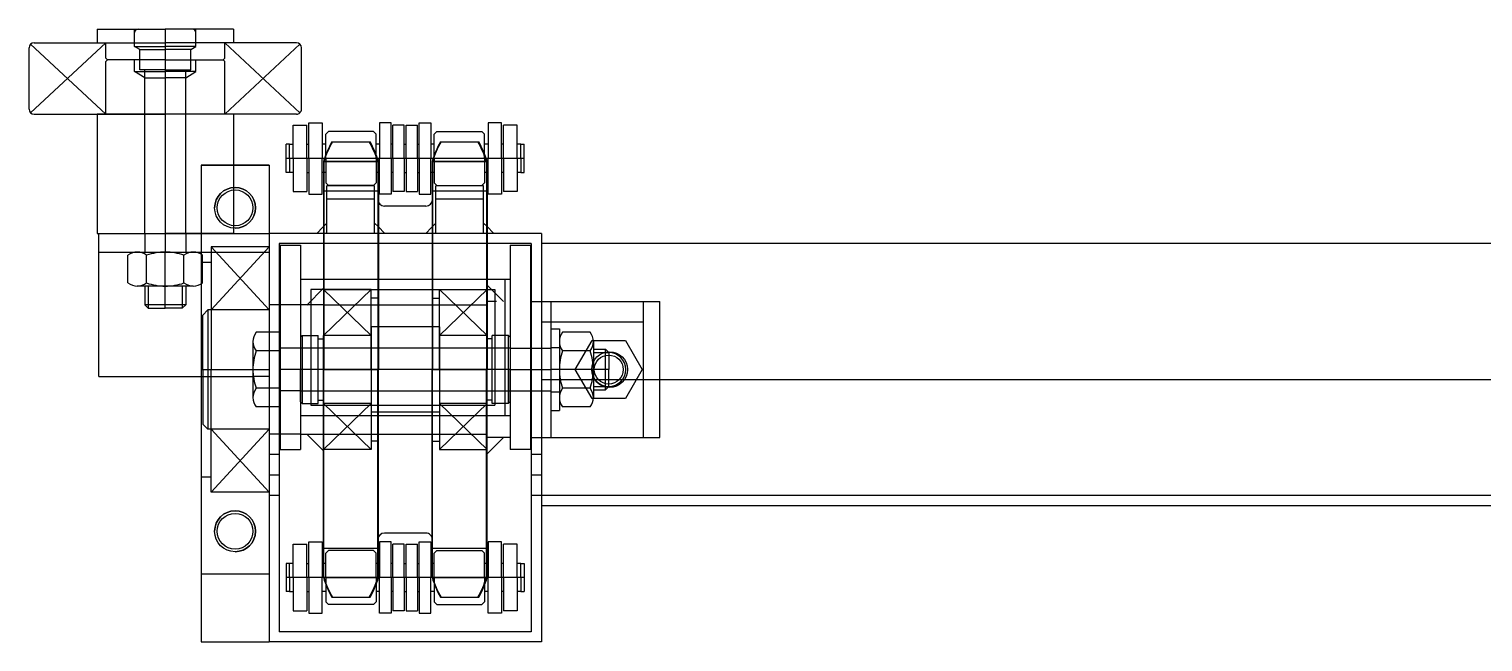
# Model space of a CAD drawing. Extents: x -427 to 427, y -153 to 27.
# Drawn here: x -427 to 0, y -152.5 to 27.5 of the extents above; entities that cross this region are included whole.
import ezdxf

# ---------------------------------------------------------------- set-up
doc = ezdxf.new("R2010")
doc.units = 0
doc.linetypes.add('LTYPE_1', pattern=[309.375, 0, -309.375])
doc.layers.add('CONVEYOR_SIMPLE_C1', color=7, linetype='LTYPE_1')

msp = doc.modelspace()

# ---------------------------------------------------------------- linework, layer by layer
at = {"layer": 'CONVEYOR_SIMPLE_C1', "color": 18, "linetype": 'CONTINUOUS'}
for p, q in [((-407.01, 27.49), (-407.01, 23.49)), ((-407.01, 27.49), (-387.01, 27.49)), ((-396.01, 22.391299), (-396.01, 27.49)), ((-367.01, 27.49), (-387.01, 27.49)), ((-387.01, 27.49), (-387.01, 18.49)), ((-378.01, 22.391299), (-378.01, 27.49)), ((-367.01, 27.49), (-367.01, 23.49)), ((-407.01, 23.49), (-387.01, 23.49)), ((-404.51, 23.49), (-387.01, 23.49)), ((-404.51, 18.99), (-404.51, 23.49)), ((-394.51, 21.49), (-396.01, 22.391299)), ((-396.01, 22.391299), (-387.01, 22.391299)), ((-394.51, 21.49), (-387.01, 21.49)), ((-394.51, 15.49), (-394.51, 21.49)), ((-369.51, 23.49), (-387.01, 23.49)), ((-367.01, 23.49), (-387.01, 23.49)), ((-378.01, 22.391299), (-387.01, 22.391299)), ((-379.51, 21.49), (-387.01, 21.49)), ((-379.51, 21.49), (-378.01, 22.391299)), ((-379.51, 15.49), (-379.51, 21.49)), ((-369.51, 18.99), (-369.51, 23.49)), ((-404.01, 18.49), (-404.51, 18.99)), ((-387.01, 18.49), (-404.01, 18.49)), ((-387.01, 18.49), (-370.01, 18.49)), ((-369.51, 18.99), (-370.01, 18.49)), ((-387.01, 15.49), (-394.51, 15.49)), ((-393.01, 13.187402), (-393.01, 15.49)), ((-387.01, 15.49), (-379.51, 15.49)), ((-381.01, 13.187402), (-381.01, 15.49)), ((-387.01, -54.51), (-387.01, -38.01)), ((-393.01, -48.01), (-393.01, -53.51)), ((-392.01, -48.01), (-392.01, -54.51)), ((-382.01, -48.01), (-382.01, -54.51)), ((-381.01, -48.01), (-381.01, -53.51)), ((-392.01, -54.51), (-393.01, -53.51)), ((-381.01, -53.51), (-393.01, -53.51)), ((-392.01, -54.51), (-387.01, -54.51)), ((-382.01, -54.51), (-387.01, -54.51)), ((-381.01, -53.51), (-382.01, -54.51))]:
    msp.add_line(p, q, dxfattribs=at)
at = {"layer": 'CONVEYOR_SIMPLE_C1', "color": 6, "linetype": 'CONTINUOUS'}
for p, q in [((-427.01, 3.99), (-427.01, 21.99)), ((-404.51, 23.49), (-426.55219, 2.911185)), ((-404.51, 2.49), (-426.55219, 23.068814)), ((-425.51, 23.49), (-387.01, 23.49)), ((-348.51, 23.49), (-387.01, 23.49)), ((-369.51, 23.49), (-347.46781, 2.911185)), ((-369.51, 2.49), (-347.46781, 23.068814)), ((-347.01, 3.99), (-347.01, 21.99)), ((-425.51, 2.49), (-387.01, 2.49)), ((-348.51, 2.49), (-387.01, 2.49)), ((-356.51, -36.510055), (-373.51, -55.009393)), ((-356.51, -36.510055), (-373.51, -55.009393)), ((-356.51, -36.510055), (-373.51, -55.009393)), ((-356.51, -36.510055), (-373.51, -55.009393)), ((-373.51, -36.510055), (-356.51, -55.009393)), ((-373.51, -36.510055), (-356.51, -55.009393)), ((-373.51, -36.510055), (-356.51, -55.009393)), ((-373.51, -36.510055), (-356.51, -55.009393)), ((-373.51, -108.510055), (-356.51, -90.009393)), ((-373.51, -108.510055), (-356.51, -90.009393)), ((-373.51, -108.510055), (-356.51, -90.009393)), ((-373.51, -108.510055), (-356.51, -90.009393)), ((-373.51, -90.009393), (-356.51, -108.510055)), ((-373.51, -90.009393), (-356.51, -108.510055)), ((-373.51, -90.009393), (-356.51, -108.510055)), ((-373.51, -90.009393), (-356.51, -108.510055))]:
    msp.add_line(p, q, dxfattribs=at)
at = {"layer": 'CONVEYOR_SIMPLE_C1', "color": 50, "linetype": 'CONTINUOUS'}
for p, q in [((-404.01, 18.49), (-404.51, 17.99)), ((-404.51, 2.49), (-404.51, 17.99)), ((-387.01, 18.49), (-404.01, 18.49)), ((-396.01, 14.99), (-396.01, 18.49)), ((-387.01, 18.49), (-387.01, -32.51)), ((-387.01, 18.49), (-370.01, 18.49)), ((-378.01, 14.99), (-378.01, 18.49)), ((-369.51, 17.99), (-370.01, 18.49)), ((-369.51, 2.49), (-369.51, 17.99)), ((-396.01, 14.99), (-387.01, 14.99)), ((-393.01, 13.187402), (-396.01, 14.99)), ((-393.01, 13.187402), (-387.01, 13.187402)), ((-393.01, -32.51), (-393.01, 13.187402)), ((-378.01, 14.99), (-387.01, 14.99)), ((-381.01, 13.187402), (-387.01, 13.187402)), ((-381.01, 13.187402), (-378.01, 14.99)), ((-381.01, -32.51), (-381.01, 13.187402)), ((-387.01, 2.49), (-407.01, 2.49)), ((-407.01, 2.49), (-407.01, -32.51)), ((-367.01, 2.49), (-387.01, 2.49)), ((-367.01, 2.49), (-367.01, -32.51)), ((-407.01, -32.51), (-387.01, -32.51)), ((-367.01, -32.51), (-387.01, -32.51))]:
    msp.add_line(p, q, dxfattribs=at)
at = {"layer": 'CONVEYOR_SIMPLE_C1', "color": 14, "linetype": 'CONTINUOUS'}
for p, q in [((-344.89, 0), (-340.89, 0)), ((-344.89, -10.5), (-344.89, 0)), ((-340.89, 0), (-340.89, -10.5)), ((-320.69, 0), (-324.09, 0)), ((-324.09, 0), (-324.09, -10.5)), ((-320.69, -10.5), (-320.69, 0)), ((-312.41, 0), (-309.01, 0)), ((-312.41, -10.5), (-312.41, 0)), ((-309.01, 0), (-309.01, -10.5)), ((-288.21, 0), (-292.21, 0)), ((-292.21, 0), (-292.21, -10.5)), ((-288.21, -10.5), (-288.21, 0)), ((-349.49, -0.75), (-345.39, -0.75)), ((-349.49, -10.5), (-349.49, -0.75)), ((-345.39, -10.5), (-345.39, -0.75)), ((-339.89, -3.36), (-339.09, -2.56)), ((-339.89, -9.848558), (-339.89, -3.36)), ((-325.89, -2.56), (-339.09, -2.56)), ((-325.89, -2.56), (-325.09, -3.36)), ((-325.09, -9.958683), (-325.09, -3.36)), ((-316.8, -0.75), (-320.19, -0.75)), ((-320.19, -10.5), (-320.19, -0.75)), ((-316.8, -10.5), (-316.8, -0.75)), ((-316.3, -0.75), (-312.91, -0.75)), ((-316.3, -10.5), (-316.3, -0.75)), ((-312.91, -10.5), (-312.91, -0.75)), ((-307.21, -2.56), (-308.01, -3.36)), ((-308.01, -9.903427), (-308.01, -3.36)), ((-307.21, -2.56), (-294.01, -2.56)), ((-293.21, -3.36), (-294.01, -2.56)), ((-293.21, -9.903427), (-293.21, -3.36)), ((-283.61, -0.75), (-287.71, -0.75)), ((-287.71, -10.5), (-287.71, -0.75)), ((-283.61, -10.5), (-283.61, -0.75)), ((-351.54, -10.5), (-351.54, -6.36)), ((-350.55, -6.36), (-351.54, -6.36)), ((-350.55, -10.5), (-350.55, -6.36)), ((-350.55, -6.36), (-349.49, -6.36)), ((-345.39, -6.36), (-344.89, -6.36)), ((-339.89, -6.36), (-340.89, -6.36)), ((-324.09, -6.36), (-325.09, -6.36)), ((-320.19, -6.36), (-320.69, -6.36)), ((-316.8, -6.36), (-316.3, -6.36)), ((-312.91, -6.36), (-312.41, -6.36)), ((-308.01, -6.36), (-309.01, -6.36)), ((-292.21, -6.36), (-293.21, -6.36)), ((-287.71, -6.36), (-288.21, -6.36)), ((-282.55, -6.36), (-283.61, -6.36)), ((-282.55, -10.5), (-282.55, -6.36)), ((-282.55, -6.36), (-281.56, -6.36)), ((-281.56, -10.5), (-281.56, -6.36)), ((-351.54, -14.64), (-351.54, -10.5)), ((-281.56, -10.5), (-351.54, -10.5)), ((-350.55, -10.5), (-350.55, -14.64)), ((-349.49, -10.5), (-349.49, -20.25)), ((-345.39, -10.5), (-345.39, -20.25)), ((-344.89, -10.5), (-344.89, -21)), ((-340.89, -21), (-340.89, -10.5)), ((-339.89, -10.5), (-339.89, -9.848558)), ((-339.89, -10.5), (-339.89, -17.64)), ((-325.09, -10.5), (-325.09, -9.958683)), ((-325.09, -10.5), (-325.09, -17.64)), ((-324.09, -21), (-324.09, -10.5)), ((-320.69, -10.5), (-320.69, -21)), ((-320.19, -10.5), (-320.19, -20.25)), ((-316.8, -10.5), (-316.8, -20.25)), ((-316.3, -10.5), (-316.3, -20.25)), ((-312.91, -10.5), (-312.91, -20.25)), ((-312.41, -10.5), (-312.41, -21)), ((-309.01, -21), (-309.01, -10.5)), ((-308.01, -10.5), (-308.01, -9.903427)), ((-308.01, -10.5), (-308.01, -17.64)), ((-293.21, -10.5), (-293.21, -9.903427)), ((-293.21, -10.5), (-293.21, -17.64)), ((-292.21, -21), (-292.21, -10.5)), ((-288.21, -10.5), (-288.21, -21)), ((-287.71, -10.5), (-287.71, -20.25)), ((-283.61, -10.5), (-283.61, -20.25)), ((-282.55, -10.5), (-282.55, -14.64)), ((-281.56, -14.64), (-281.56, -10.5)), ((-349.49, -14.64), (-351.54, -14.64)), ((-345.39, -14.64), (-344.89, -14.64)), ((-340.41, -14.64), (-340.89, -14.64)), ((-339.89, -14.64), (-340.41, -14.64)), ((-324.61, -14.64), (-325.09, -14.64)), ((-324.09, -14.64), (-324.61, -14.64)), ((-320.19, -14.64), (-320.69, -14.64)), ((-316.8, -14.64), (-316.3, -14.64)), ((-312.91, -14.64), (-312.41, -14.64)), ((-308.51, -14.64), (-309.01, -14.64)), ((-308.01, -14.64), (-308.51, -14.64)), ((-292.71, -14.64), (-293.21, -14.64)), ((-292.21, -14.64), (-292.71, -14.64)), ((-287.71, -14.64), (-288.21, -14.64)), ((-282.55, -14.64), (-283.61, -14.64)), ((-282.55, -14.64), (-281.56, -14.64)), ((-349.49, -20.25), (-345.39, -20.25)), ((-344.89, -21), (-340.89, -21)), ((-339.89, -17.64), (-339.09, -18.44)), ((-325.89, -18.44), (-339.09, -18.44)), ((-325.89, -18.44), (-325.09, -17.64)), ((-320.69, -21), (-324.09, -21)), ((-316.8, -20.25), (-320.19, -20.25)), ((-316.3, -20.25), (-312.91, -20.25)), ((-312.41, -21), (-309.01, -21)), ((-307.21, -18.44), (-308.01, -17.64)), ((-307.21, -18.44), (-294.01, -18.44)), ((-293.21, -17.64), (-294.01, -18.44)), ((-288.21, -21), (-292.21, -21)), ((-283.61, -20.25), (-287.71, -20.25)), ((-344.89, -123.094338), (-340.89, -123.094338)), ((-344.89, -133.594338), (-344.89, -123.094338)), ((-340.89, -123.094338), (-340.89, -133.594338)), ((-320.69, -123.094338), (-324.09, -123.094338)), ((-324.09, -123.094338), (-324.09, -133.594338)), ((-320.69, -133.594338), (-320.69, -123.094338)), ((-312.41, -123.094338), (-309.01, -123.094338)), ((-312.41, -133.594338), (-312.41, -123.094338)), ((-309.01, -123.094338), (-309.01, -133.594338)), ((-288.21, -123.094338), (-292.21, -123.094338)), ((-292.21, -123.094338), (-292.21, -133.594338)), ((-288.21, -133.594338), (-288.21, -123.094338)), ((-349.49, -123.844338), (-345.39, -123.844338)), ((-349.49, -133.594338), (-349.49, -123.844338)), ((-345.39, -133.594338), (-345.39, -123.844338)), ((-339.89, -126.454338), (-339.09, -125.654338)), ((-339.89, -133.594338), (-339.89, -126.454338)), ((-325.89, -125.654338), (-339.09, -125.654338)), ((-325.89, -125.654338), (-325.09, -126.454338)), ((-325.09, -133.594338), (-325.09, -126.454338)), ((-316.8, -123.844338), (-320.19, -123.844338)), ((-320.19, -133.594338), (-320.19, -123.844338)), ((-316.8, -133.594338), (-316.8, -123.844338)), ((-316.3, -123.844338), (-312.91, -123.844338)), ((-316.3, -133.594338), (-316.3, -123.844338)), ((-312.91, -133.594338), (-312.91, -123.844338)), ((-307.21, -125.654338), (-308.01, -126.454338)), ((-308.01, -133.594338), (-308.01, -126.454338)), ((-307.21, -125.654338), (-294.01, -125.654338)), ((-293.21, -126.454338), (-294.01, -125.654338)), ((-293.21, -133.594338), (-293.21, -126.454338)), ((-283.61, -123.844338), (-287.71, -123.844338)), ((-287.71, -133.594338), (-287.71, -123.844338)), ((-283.61, -133.594338), (-283.61, -123.844338)), ((-351.54, -129.454338), (-351.54, -133.594338)), ((-349.49, -129.454338), (-351.54, -129.454338)), ((-350.55, -133.594338), (-350.55, -129.454338)), ((-345.39, -129.454338), (-344.89, -129.454338)), ((-340.41, -129.454338), (-340.89, -129.454338)), ((-339.89, -129.454338), (-340.41, -129.454338)), ((-324.61, -129.454338), (-325.09, -129.454338)), ((-324.09, -129.454338), (-324.61, -129.454338)), ((-320.19, -129.454338), (-320.69, -129.454338)), ((-316.8, -129.454338), (-316.3, -129.454338)), ((-312.91, -129.454338), (-312.41, -129.454338)), ((-308.51, -129.454338), (-309.01, -129.454338)), ((-308.01, -129.454338), (-308.51, -129.454338)), ((-292.71, -129.454338), (-293.21, -129.454338)), ((-292.21, -129.454338), (-292.71, -129.454338)), ((-287.71, -129.454338), (-288.21, -129.454338)), ((-282.55, -129.454338), (-283.61, -129.454338)), ((-282.55, -133.594338), (-282.55, -129.454338)), ((-282.55, -129.454338), (-281.56, -129.454338)), ((-281.56, -129.454338), (-281.56, -133.594338)), ((-351.54, -133.594338), (-351.54, -137.734338)), ((-281.56, -133.594338), (-351.54, -133.594338)), ((-350.55, -133.594338), (-350.55, -137.734338)), ((-349.49, -133.594338), (-349.49, -143.344338)), ((-345.39, -133.594338), (-345.39, -143.344338)), ((-344.89, -133.594338), (-344.89, -144.094338)), ((-340.89, -144.094338), (-340.89, -133.594338)), ((-339.89, -133.594338), (-339.89, -135.164287)), ((-339.89, -135.164287), (-339.89, -140.734338)), ((-325.09, -133.594338), (-325.09, -135.054493)), ((-325.09, -135.054493), (-325.09, -140.734338)), ((-324.09, -144.094338), (-324.09, -133.594338)), ((-320.69, -133.594338), (-320.69, -144.094338)), ((-320.19, -133.594338), (-320.19, -143.344338)), ((-316.8, -133.594338), (-316.8, -143.344338)), ((-316.3, -133.594338), (-316.3, -143.344338)), ((-312.91, -133.594338), (-312.91, -143.344338)), ((-312.41, -133.594338), (-312.41, -144.094338)), ((-309.01, -144.094338), (-309.01, -133.594338)), ((-308.01, -133.594338), (-308.01, -135.109588)), ((-308.01, -135.109588), (-308.01, -140.734338)), ((-293.21, -133.594338), (-293.21, -135.109575)), ((-293.21, -135.109575), (-293.21, -140.734338)), ((-292.21, -144.094338), (-292.21, -133.594338)), ((-288.21, -133.594338), (-288.21, -144.094338)), ((-287.71, -133.594338), (-287.71, -143.344338)), ((-283.61, -133.594338), (-283.61, -143.344338)), ((-282.55, -133.594338), (-282.55, -137.734338)), ((-281.56, -133.594338), (-281.56, -137.734338)), ((-350.55, -137.734338), (-351.54, -137.734338)), ((-350.55, -137.734338), (-349.49, -137.734338)), ((-345.39, -137.734338), (-344.89, -137.734338)), ((-339.89, -137.734338), (-340.89, -137.734338)), ((-339.89, -140.734338), (-339.09, -141.534338)), ((-325.89, -141.534338), (-325.09, -140.734338)), ((-324.09, -137.734338), (-325.09, -137.734338)), ((-320.19, -137.734338), (-320.69, -137.734338)), ((-316.8, -137.734338), (-316.3, -137.734338)), ((-312.91, -137.734338), (-312.41, -137.734338)), ((-308.01, -137.734338), (-309.01, -137.734338)), ((-307.21, -141.534338), (-308.01, -140.734338)), ((-293.21, -140.734338), (-294.01, -141.534338)), ((-292.21, -137.734338), (-293.21, -137.734338)), ((-287.71, -137.734338), (-288.21, -137.734338)), ((-282.55, -137.734338), (-283.61, -137.734338)), ((-282.55, -137.734338), (-281.56, -137.734338)), ((-349.49, -143.344338), (-345.39, -143.344338)), ((-344.89, -144.094338), (-340.89, -144.094338)), ((-325.89, -141.534338), (-339.09, -141.534338)), ((-320.69, -144.094338), (-324.09, -144.094338)), ((-316.8, -143.344338), (-320.19, -143.344338)), ((-316.3, -143.344338), (-312.91, -143.344338)), ((-312.41, -144.094338), (-309.01, -144.094338)), ((-307.21, -141.534338), (-294.01, -141.534338)), ((-288.21, -144.094338), (-292.21, -144.094338)), ((-283.61, -143.344338), (-287.71, -143.344338))]:
    msp.add_line(p, q, dxfattribs=at)
at = {"layer": 'CONVEYOR_SIMPLE_C1', "color": 165, "linetype": 'CONTINUOUS'}
for p, q in [((-338.05998, -5.644338), (-326.86, -5.644338)), ((-306.16, -5.644338), (-294.96002, -5.644338)), ((-340.56, -11.424338), (-324.36, -11.424338)), ((-340.56, -11.424338), (-340.56, -72.509338)), ((-324.36, -11.424338), (-324.36, -72.509338)), ((-308.66, -11.424338), (-292.46, -11.424338)), ((-308.66, -11.424338), (-308.66, -72.509338)), ((-292.46, -11.424338), (-292.46, -72.509338)), ((-340.56, -20.024338), (-324.36, -20.024338)), ((-308.66, -20.024338), (-292.46, -20.024338)), ((-326.56, -49.009338), (-340.56, -62.509338)), ((-340.56, -49.009338), (-326.56, -62.509338)), ((-326.56, -49.009338), (-340.56, -49.009338)), ((-326.56, -72.509338), (-326.56, -49.009338)), ((-306.46, -49.009338), (-292.46, -62.509338)), ((-292.46, -49.009338), (-306.46, -62.509338)), ((-306.46, -72.509338), (-306.46, -49.009338)), ((-306.46, -49.009338), (-292.46, -49.009338)), ((-324.36, -51.509338), (-326.56, -51.509338)), ((-308.66, -51.509338), (-306.46, -51.509338)), ((-340.56, -133.594338), (-340.56, -72.509338)), ((-340.56, -72.509338), (-324.36, -72.509338)), ((-326.56, -72.509338), (-326.56, -96.009338)), ((-324.36, -133.594338), (-324.36, -72.509338)), ((-308.66, -133.594338), (-308.66, -72.509338)), ((-308.66, -72.509338), (-292.46, -72.509338)), ((-306.46, -72.509338), (-306.46, -96.009338)), ((-292.46, -133.594338), (-292.46, -72.509338)), ((-326.56, -96.009338), (-340.56, -82.509338)), ((-340.56, -96.009338), (-326.56, -82.509338)), ((-306.46, -96.009338), (-292.46, -82.509338)), ((-292.46, -96.009338), (-306.46, -82.509338)), ((-324.36, -93.509338), (-326.56, -93.509338)), ((-308.66, -93.509338), (-306.46, -93.509338)), ((-326.56, -96.009338), (-340.56, -96.009338)), ((-306.46, -96.009338), (-292.46, -96.009338)), ((-340.56, -124.994338), (-324.36, -124.994338)), ((-308.66, -124.994338), (-292.46, -124.994338)), ((-340.56, -133.594338), (-324.36, -133.594338)), ((-308.66, -133.594338), (-292.46, -133.594338)), ((-338.05998, -139.374338), (-326.86, -139.374338)), ((-306.16, -139.374338), (-294.96002, -139.374338))]:
    msp.add_line(p, q, dxfattribs=at)
at = {"layer": 'CONVEYOR_SIMPLE_C1', "color": 136, "linetype": 'CONTINUOUS'}
for p, q in [((-337.90998, -5.644338), (-327.11002, -5.644338)), ((-306.00998, -5.644338), (-295.21002, -5.644338)), ((-324.61, -11.424338), (-340.41, -11.424338)), ((-340.41, -11.424338), (-340.41, -72.51)), ((-324.61, -11.424338), (-324.61, -72.51)), ((-292.71, -11.424338), (-308.51, -11.424338)), ((-308.51, -11.424338), (-308.51, -72.51)), ((-292.71, -11.424338), (-292.71, -72.51)), ((-340.41, -20.024338), (-324.61, -20.024338)), ((-308.51, -20.024338), (-292.71, -20.024338)), ((-310.51, -24.494338), (-322.61, -24.494338)), ((-340.41, -48.509479), (-345.45986, -53.559338)), ((-287.71, -52.509338), (-292.71, -47.509338)), ((-287.71, -52.509338), (-292.71, -47.509338)), ((-287.71, -52.509338), (-292.71, -47.509338)), ((-287.71, -52.509338), (-292.71, -47.509338)), ((-374.51, -55.009393), (-376.01, -56.509393)), ((-356.51, -55.009393), (-374.51, -55.009393)), ((-374.51, -55.009393), (-374.51, -90.009393)), ((-343.76, -53.50935), (-356.51, -53.509393)), ((-356.51, -53.509393), (-356.51, -72.510055)), ((-340.56, -53.509339), (-343.76, -53.50935)), ((-340.56, -53.509338), (-292.71, -53.509338)), ((-292.46, -52.51), (-292.71, -52.51)), ((-289.76, -52.51), (-292.46, -52.51)), ((-376.01, -72.509582), (-376.01, -56.509393)), ((-376.01, -72.509582), (-376.01, -88.509393)), ((-356.51, -72.510055), (-356.51, -91.509393)), ((-340.41, -133.594338), (-340.41, -72.51)), ((-324.61, -133.594338), (-324.61, -72.51)), ((-308.51, -133.594338), (-308.51, -72.51)), ((-292.71, -133.594338), (-292.71, -72.51)), ((-376.01, -88.509393), (-374.51, -90.009393)), ((-356.51, -90.009393), (-374.51, -90.009393)), ((-347.26, -91.509362), (-356.51, -91.509393)), ((-347.26, -91.509362), (-340.41, -91.509338)), ((-340.41, -96.509338), (-345.41, -91.509338)), ((-340.41, -96.509338), (-345.41, -91.509338)), ((-340.41, -96.509338), (-345.41, -91.509338)), ((-340.41, -96.509338), (-345.41, -91.509338)), ((-340.41, -91.509338), (-292.71, -91.509338)), ((-292.71, -97.509338), (-287.71, -92.509338)), ((-292.71, -97.509338), (-287.71, -92.509338)), ((-292.71, -97.509338), (-287.71, -92.509338)), ((-292.71, -97.509338), (-287.71, -92.509338)), ((-292.51, -92.51), (-292.71, -92.51)), ((-285.76, -92.51), (-292.51, -92.51)), ((-310.51, -120.524338), (-322.61, -120.524338)), ((-340.41, -124.994338), (-324.61, -124.994338)), ((-308.51, -124.994338), (-292.71, -124.994338)), ((-324.61, -133.594338), (-340.41, -133.594338)), ((-292.71, -133.594338), (-308.51, -133.594338)), ((-337.90998, -139.374338), (-327.11002, -139.374338)), ((-306.00998, -139.374338), (-295.21002, -139.374338))]:
    msp.add_line(p, q, dxfattribs=at)
at = {"layer": 'CONVEYOR_SIMPLE_C1', "color": 16, "linetype": 'CONTINUOUS'}
for p, q in [((-376.51, -12.509999), (-376.51, -74.51)), ((-376.51, -12.509999), (-367.01, -12.510026)), ((-367.01, -12.510026), (-356.51, -12.510055)), ((-356.51, -12.510055), (-356.51, -132.510055)), ((-373.51, -36.510055), (-373.51, -72.510007)), ((-356.51, -36.510055), (-373.51, -36.510055)), ((-376.51, -41.009999), (-373.51, -41.009985)), ((-376.51, -72.509999), (-356.51, -72.510055)), ((-373.51, -108.510055), (-373.51, -72.510103)), ((-376.51, -74.51), (-376.51, -132.509999)), ((-376.51, -104.010139), (-373.51, -104.010125)), ((-356.51, -108.510055), (-373.51, -108.510055)), ((-376.51, -132.509999), (-356.51, -132.510055))]:
    msp.add_line(p, q, dxfattribs=at)
at = {"layer": 'CONVEYOR_SIMPLE_C1', "color": 7, "linetype": 'CONTINUOUS'}
for p, q in [((-367.01, -12.510026), (-376.51, -12.509999)), ((-376.51, -12.509999), (-376.51, -74.51)), ((-356.51, -12.510055), (-367.01, -12.510026)), ((-356.51, -12.510055), (-356.51, -61.542332)), ((-339.51, -32.51), (-339.51, -18.51)), ((-325.51, -18.51), (-339.51, -18.51)), ((-325.51, -32.51), (-325.51, -18.51)), ((-307.51, -32.51), (-307.51, -18.51)), ((-293.51, -18.51), (-307.51, -18.51)), ((-293.51, -32.51), (-293.51, -18.51)), ((-325.51, -22.51006), (-339.51, -22.51006)), ((-293.51, -22.51006), (-307.51, -22.51006)), ((-339.51, -29.51), (-340.71, -30.71)), ((-325.51, -29.51), (-324.51, -30.51)), ((-307.51, -29.51), (-308.81, -30.81)), ((-293.51, -29.51), (-292.61, -30.41)), ((-406.51, -32.51), (-356.51, -32.51)), ((-406.51, -74.51), (-406.51, -32.51)), ((-393.01, -32.51), (-393.01, -38.01)), ((-387.01, -32.51), (-387.01, -38.01)), ((-381.01, -32.51), (-381.01, -38.01)), ((-340.71, -32.51), (-356.51, -32.51)), ((-340.71, -30.71), (-342.51, -32.51)), ((-324.51, -32.51), (-340.71, -32.51)), ((-324.51, -30.51), (-322.51, -32.51)), ((-308.81, -32.51), (-324.51, -32.51)), ((-308.81, -30.81), (-310.51, -32.51)), ((-292.61, -32.51), (-308.81, -32.51)), ((-292.61, -30.41), (-290.51, -32.51)), ((-276.51, -32.51), (-292.61, -32.51)), ((-276.51, -32.51), (-276.51, -52.507456)), ((-406.51, -38.01), (-356.51, -38.01)), ((-340.71, -35.51), (-353.51, -35.51)), ((-353.51, -35.51), (-353.51, -61.542332)), ((-324.51, -35.51), (-340.71, -35.51)), ((-308.81, -35.51), (-324.51, -35.51)), ((-292.61, -35.51), (-308.81, -35.51)), ((-279.51, -35.51), (-292.61, -35.51)), ((-279.51, -35.51), (-279.51, -52.507456)), ((276.49, -35.51), (-276.51, -35.51)), ((-279.51, -52.507456), (-279.51, -92.507456)), ((-276.51, -52.507456), (-246.51, -52.507456)), ((-276.51, -52.507456), (-276.51, -92.507456)), ((-246.51, -92.507456), (-246.51, -52.507456)), ((-276.51, -58.507456), (-246.51, -58.507456)), ((-356.51, -61.542332), (-356.51, -83.481642)), ((-353.51, -61.542332), (-353.51, -83.481642)), ((-406.51, -74.51), (-360.76, -74.51)), ((-376.51, -74.51), (-376.51, -152.509944)), ((-356.51, -74.51), (-360.76, -74.51)), ((276.49, -75.51), (-276.51, -75.51)), ((-356.51, -83.481642), (-356.51, -152.51)), ((-353.51, -83.481642), (-353.51, -149.51)), ((-279.51, -92.507456), (-279.51, -149.51)), ((-276.51, -92.507456), (-246.51, -92.507456)), ((-276.51, -92.507456), (-276.51, -152.51)), ((-353.51, -97.51), (-356.51, -97.51)), ((-276.51, -97.51), (-279.51, -97.51)), ((-353.51, -103.51), (-356.51, -103.51)), ((-276.51, -103.51), (-279.51, -103.51)), ((-353.51, -109.51), (-356.51, -109.51)), ((-276.51, -109.51), (-279.51, -109.51)), ((276.49, -109.51), (-276.51, -109.51)), ((276.49, -112.51), (-276.51, -112.51)), ((-376.51, -152.509944), (-356.51, -152.51)), ((-276.51, -152.51), (-356.51, -152.51)), ((-279.51, -149.51), (-353.51, -149.51))]:
    msp.add_line(p, q, dxfattribs=at)
at = {"layer": 'CONVEYOR_SIMPLE_C1', "color": 138, "linetype": 'CONTINUOUS'}
for p, q in [((-353.26, -36.011456), (-347.26, -36.011456)), ((-353.26, -36.011456), (-353.26, -96.011456)), ((-347.26, -36.011456), (-347.26, -96.011456)), ((-285.76, -36.011456), (-279.76, -36.011456)), ((-285.76, -36.011456), (-285.76, -96.011456)), ((-279.76, -36.011456), (-279.76, -96.011456)), ((-347.26, -46.011456), (-340.56, -46.011456)), ((-340.56, -46.011456), (-324.51, -46.011456)), ((-324.51, -46.011456), (-308.81, -46.011456)), ((-308.81, -46.011456), (-292.46, -46.011456)), ((-292.46, -46.011456), (-287.26, -46.011456)), ((-287.26, -46.011456), (-285.76, -46.011456)), ((-287.26, -46.011456), (-287.26, -62.509338)), ((-344.26, -49.011456), (-344.26, -52.00935)), ((-340.56, -49.011456), (-344.26, -49.011456)), ((-340.56, -49.011456), (-292.46, -49.011456)), ((-292.46, -49.011456), (-290.26, -49.011456)), ((-290.26, -49.011456), (-290.26, -62.509338)), ((-344.26, -52.00935), (-344.26, -62.509338)), ((-279.76, -52.507456), (-241.76, -52.507456)), ((-273.76, -52.507456), (-273.76, -92.507456)), ((-241.76, -92.507456), (-241.76, -52.507456)), ((-344.26, -62.509338), (-344.26, -82.509338)), ((-290.26, -62.509338), (-290.26, -82.509338)), ((-287.26, -62.509338), (-287.26, -82.509338)), ((-266.57495, -72.509338), (-261.66748, -64.009338)), ((-261.66748, -64.009338), (-261.26834, -64.009338)), ((-261.26834, -64.009338), (-251.85252, -64.009338)), ((-251.85252, -64.009338), (-246.94504, -72.509338)), ((-347.26, -66.259338), (-353.26, -66.259338)), ((-285.76, -66.259338), (-279.76, -66.259338)), ((-279.76, -66.259338), (-273.76, -66.259338)), ((-347.26, -72.509338), (-353.26, -72.509338)), ((-285.76, -72.509338), (-279.76, -72.509338)), ((-279.76, -72.509338), (-273.76, -72.509338)), ((-261.66748, -81.009338), (-266.57495, -72.509338)), ((-246.94504, -72.509338), (-251.85252, -81.009338)), ((-347.26, -78.759338), (-353.26, -78.759338)), ((-285.76, -78.759338), (-279.76, -78.759338)), ((-279.76, -78.759338), (-273.76, -78.759338)), ((-261.26834, -81.009338), (-261.66748, -81.009338)), ((-251.85252, -81.009338), (-261.26834, -81.009338)), ((-344.26, -82.509338), (-344.26, -83.011456)), ((-344.26, -83.011456), (-340.56, -83.011456)), ((-340.56, -83.011456), (-292.46, -83.011456)), ((-292.46, -83.011456), (-290.26, -83.011456)), ((-290.26, -82.509338), (-290.26, -83.011456)), ((-287.26, -82.509338), (-287.26, -86.011456)), ((-347.26, -86.011456), (-340.71, -86.011456)), ((-340.71, -86.011456), (-324.51, -86.011456)), ((-324.51, -86.011456), (-308.81, -86.011456)), ((-308.81, -86.011456), (-292.46, -86.011456)), ((-292.46, -86.011456), (-287.26, -86.011456)), ((-287.26, -86.011456), (-285.76, -86.011456)), ((-279.76, -92.507456), (-241.76, -92.507456)), ((-353.26, -96.011456), (-347.26, -96.011456)), ((-279.76, -96.011456), (-285.76, -96.011456))]:
    msp.add_line(p, q, dxfattribs=at)
at = {"layer": 'CONVEYOR_SIMPLE_C1', "color": 9, "linetype": 'CONTINUOUS'}
for p, q in [((-397.97965, -47.068984), (-397.97965, -38.951016)), ((-392.49483, -47.068984), (-392.49483, -38.951016)), ((-381.52517, -47.068984), (-381.52517, -38.951016)), ((-376.04034, -47.068984), (-376.04034, -38.951016)), ((-378.78276, -48.01), (-395.23724, -48.01)), ((-353.26, -61.542332), (-360.31898, -61.542332)), ((-273.76, -60.509338), (-271.26, -60.509338)), ((-271.26, -60.509338), (-271.26, -72.509338)), ((-262.20102, -61.539683), (-270.31898, -61.539683)), ((-361.26, -64.284745), (-361.26, -80.739228)), ((-353.26, -67.027159), (-360.31898, -67.027159)), ((-273.76, -66.009338), (-271.26, -66.009338)), ((-262.20102, -67.024511), (-270.31898, -67.024511)), ((-261.26, -64.282097), (-261.26, -80.736579)), ((-261.26, -66.509338), (-257.76, -66.509338)), ((-261.26, -67.509338), (-256.76, -67.509338)), ((-256.76, -67.509338), (-257.76, -66.509338)), ((-257.76, -78.509338), (-257.76, -66.509338)), ((-256.76, -67.509338), (-256.76, -72.509338)), ((-256.76, -72.509338), (-273.76, -72.509338)), ((-271.26, -72.509338), (-271.26, -84.509338)), ((-256.76, -77.509338), (-256.76, -72.509338)), ((-353.26, -77.996814), (-360.31898, -77.996814)), ((-273.76, -79.009338), (-271.26, -79.009338)), ((-262.20102, -77.994166), (-270.31898, -77.994166)), ((-261.26, -77.509338), (-256.76, -77.509338)), ((-261.26, -78.509338), (-257.76, -78.509338)), ((-257.76, -78.509338), (-256.76, -77.509338)), ((-353.26, -83.481642), (-360.31898, -83.481642)), ((-273.76, -84.509338), (-271.26, -84.509338)), ((-262.20102, -83.478993), (-270.31898, -83.478993))]:
    msp.add_line(p, q, dxfattribs=at)
at = {"layer": 'CONVEYOR_SIMPLE_C1', "color": 143, "linetype": 'CONTINUOUS'}
for p, q in [((-347.26, -63.009338), (-346.76, -62.509338)), ((-347.26, -63.009338), (-347.26, -72.509338)), ((-346.76, -62.509338), (-346.76, -82.509338)), ((-346.76, -62.509338), (-342.06, -62.509338)), ((-342.06, -82.509338), (-342.06, -62.509338)), ((-342.06, -63.509338), (-340.56, -63.509338)), ((-340.56, -82.509338), (-340.56, -62.509338)), ((-326.56, -62.509338), (-340.56, -62.509338)), ((-326.56, -60.009338), (-326.56, -72.509338)), ((-324.36, -60.009338), (-326.56, -60.009338)), ((-308.66, -60.009338), (-324.36, -60.009338)), ((-306.46, -60.009338), (-308.66, -60.009338)), ((-306.46, -60.009338), (-306.46, -72.509338)), ((-292.46, -62.509338), (-306.46, -62.509338)), ((-292.46, -82.509338), (-292.46, -62.509338)), ((-290.96, -63.509338), (-292.46, -63.509338)), ((-290.96, -82.509338), (-290.96, -62.509338)), ((-286.26, -62.509338), (-290.96, -62.509338)), ((-285.76, -63.009338), (-286.26, -62.509338)), ((-286.26, -62.509338), (-286.26, -82.509338)), ((-285.76, -63.009338), (-285.76, -72.509338)), ((-285.76, -66.259338), (-347.26, -66.259338)), ((-347.26, -82.009338), (-347.26, -72.509338)), ((-285.76, -72.509338), (-347.26, -72.509338)), ((-326.56, -72.509338), (-326.56, -85.009338)), ((-306.46, -72.509338), (-306.46, -85.009338)), ((-285.76, -82.009338), (-285.76, -72.509338)), ((-347.26, -78.759338), (-285.76, -78.759338)), ((-347.26, -82.009338), (-346.76, -82.509338)), ((-346.76, -82.509338), (-342.06, -82.509338)), ((-342.06, -81.509338), (-340.56, -81.509338)), ((-326.56, -82.509338), (-340.56, -82.509338)), ((-324.36, -85.009338), (-326.56, -85.009338)), ((-308.66, -85.009338), (-324.36, -85.009338)), ((-306.46, -85.009338), (-308.66, -85.009338)), ((-292.46, -82.509338), (-306.46, -82.509338)), ((-290.96, -81.509338), (-292.46, -81.509338)), ((-286.26, -82.509338), (-290.96, -82.509338)), ((-285.76, -82.009338), (-286.26, -82.509338))]:
    msp.add_line(p, q, dxfattribs=at)
at = {"layer": 'CONVEYOR_SIMPLE_C1', "color": 16, "linetype": 'CONTINUOUS'}
for centre in [(-366.51, -25.010055), (-366.51, -120.010055)]:
    msp.add_circle(centre, 6, dxfattribs=at)
at = {"layer": 'CONVEYOR_SIMPLE_C1', "color": 7, "linetype": 'CONTINUOUS'}
for centre in [(-366.51, -25.010055), (-256.51, -72.509338), (-366.51, -120.010055)]:
    msp.add_circle(centre, 5.25, dxfattribs=at)
at = {"layer": 'CONVEYOR_SIMPLE_C1', "color": 138, "linetype": 'CONTINUOUS'}
msp.add_circle((-256.76, -72.509338), 4.25, dxfattribs=at)
at = {"layer": 'CONVEYOR_SIMPLE_C1', "color": 18, "linetype": 'CONTINUOUS'}
for centre, start, end in [((-395.01, 26.49), 90, 180), ((-379.01, 26.49), 0, 90)]:
    msp.add_arc(centre, 1, start, end, dxfattribs=at)
at = {"layer": 'CONVEYOR_SIMPLE_C1', "color": 6, "linetype": 'CONTINUOUS'}
for centre, start, end in [((-425.51, 21.99), 90.00000001, 180), ((-348.51, 21.99), 0.00000001, 90.00000001), ((-425.51, 3.99), 180, 270), ((-348.51, 3.99), 270, 0.00000001)]:
    msp.add_arc(centre, 1.5, start, end, dxfattribs=at)
at = {"layer": 'CONVEYOR_SIMPLE_C1', "color": 165, "linetype": 'CONTINUOUS'}
for centre, start, end in [((-315.62219, -18.780006), 149.6541746, 163.5660214), ((-349.29783, -18.779937), 16.43382044, 30.34564961), ((-283.72217, -18.779937), 149.6543504, 163.5661795), ((-317.3978, -18.780006), 16.43397863, 30.34582542), ((-315.62219, -126.23867), 196.4339786, 210.3458254), ((-349.29783, -126.238739), 329.6543504, 343.5661796), ((-283.72217, -126.238739), 196.4338204, 210.3456496), ((-317.3978, -126.23867), 329.6541746, 343.5660214)]:
    msp.add_arc(centre, 26, start, end, dxfattribs=at)
at = {"layer": 'CONVEYOR_SIMPLE_C1', "color": 136, "linetype": 'CONTINUOUS'}
for centre, radius, start, end in [((-315.47219, -18.780007), 26, 149.6541746, 163.5660214), ((-349.54781, -18.780007), 26, 16.43397864, 30.34582543), ((-283.57219, -18.780007), 26, 149.6541746, 163.5660214), ((-317.64781, -18.780007), 26, 16.43397864, 30.34582543), ((-322.61, -22.494338), 2, 180, 270), ((-310.51, -22.494338), 2, 270, 0), ((-322.61, -122.524338), 2, 90.00000004, 180), ((-310.51, -122.524338), 2, 0.00000001, 90.00000004), ((-315.47219, -126.23867), 26, 196.4339786, 210.3458254), ((-349.54781, -126.23867), 26, 329.6541746, 343.5660214), ((-283.57219, -126.23867), 26, 196.4339786, 210.3458254), ((-317.64781, -126.23867), 26, 329.6541746, 343.5660214)]:
    msp.add_arc(centre, radius, start, end, dxfattribs=at)
at = {"layer": 'CONVEYOR_SIMPLE_C1', "color": 7, "linetype": 'CONTINUOUS'}
for centre in [(-366.51, -25.010055), (-366.51, -120.010055)]:
    msp.add_arc(centre, 6, 270, 180, dxfattribs=at)
at = {"layer": 'CONVEYOR_SIMPLE_C1', "color": 9, "linetype": 'CONTINUOUS'}
for centre, radius, start, end in [((-395.23724, -42.476631), 4.466631, 52.1222936, 127.8777064), ((-387.01, -54.465), 16.455, 90, 109.4705838), ((-387.01, -54.465), 16.455, 70.52941623, 90), ((-378.78276, -42.476631), 4.466631, 52.1222936, 127.8777064), ((-395.23724, -43.543369), 4.466631, 232.1222936, 307.8777064), ((-387.01, -31.555), 16.455, 250.5294162, 270), ((-387.01, -31.555), 16.455, 270, 289.4705838), ((-378.78276, -43.543369), 4.466631, 232.1222936, 307.8777064), ((-356.79337, -64.284745), 4.466631, 142.1222936, 217.8777064), ((-266.79337, -64.282097), 4.466631, 142.1222936, 217.8777064), ((-265.72663, -64.282097), 4.466631, 322.1222936, 37.87770639), ((-344.805, -72.511987), 16.455, 160.5294162, 180), ((-254.805, -72.509338), 16.455, 160.5294162, 180), ((-277.715, -72.509338), 16.455, 0, 19.47058376), ((-344.805, -72.511987), 16.455, 180, 199.4705838), ((-254.805, -72.509338), 16.455, 180, 199.4705838), ((-277.715, -72.509338), 16.455, 340.5294162, 0), ((-356.79337, -80.739228), 4.466631, 142.1222936, 217.8777064), ((-266.79337, -80.736579), 4.466631, 142.1222936, 217.8777064), ((-265.72663, -80.736579), 4.466631, 322.1222936, 37.87770639)]:
    msp.add_arc(centre, radius, start, end, dxfattribs=at)
at = {"layer": 'CONVEYOR_SIMPLE_C1', "color": 138, "linetype": 'CONTINUOUS'}
msp.add_arc((-256.76, -72.509338), 5, 180, 89.99999996, dxfattribs=at)

doc.saveas('drawing.dxf')
